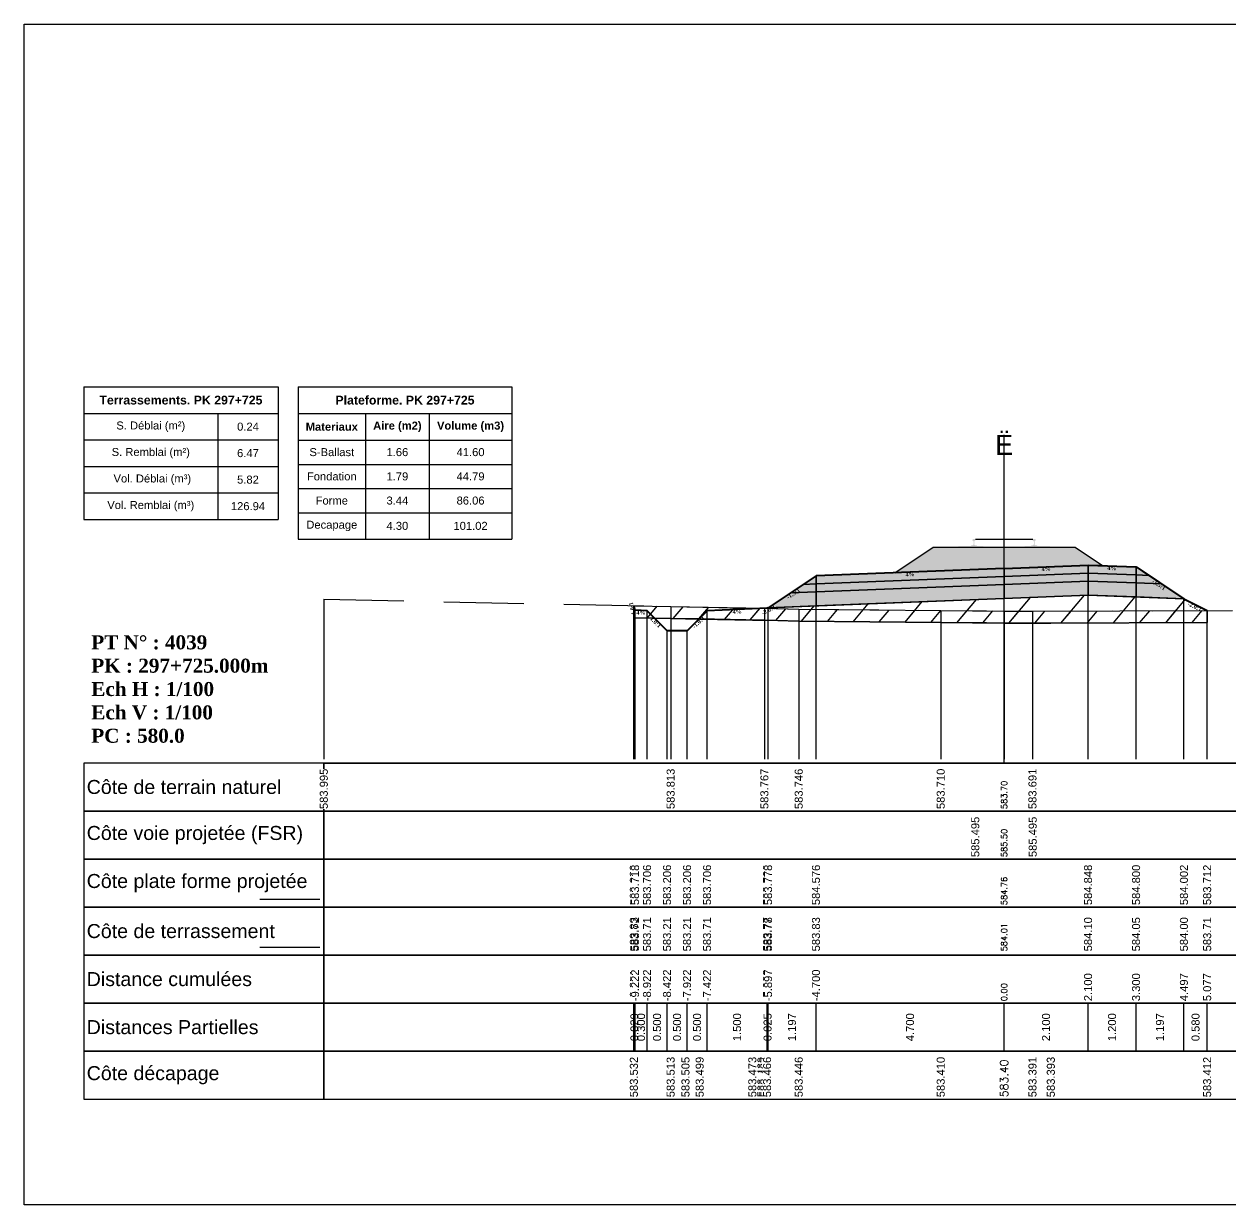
# Model space of a CAD drawing. Header units: millimetres. Extents: x 2762 to 3076, y 916 to 3305.
# Drawn here: x 3026.54 to 3056.7, y 3163.65 to 3193.15 of the extents above; entities that cross this region are included whole.
import ezdxf

# ---------------------------------------------------------------- set-up
doc = ezdxf.new("R2010")
doc.units = ezdxf.units.MM
doc.header["$LTSCALE"] = 2
doc.linetypes.add('CACHE', pattern=[9.525, 6.35, -3.175])
doc.linetypes.add('DASHED', pattern=[0.75, 0.5, -0.25])
for name, color, linetype in [('C-ANNO-TABL', 1, 'Continuous'), ('C-ANNO-TABL-TEXT', 150, 'Continuous'), ('C-ANNO-TABL-TITL', 150, 'Continuous'), ('C-ANNO-TABL-TTBL', 5, 'Continuous'), ('C-ROAD-CORR', 5, 'Continuous'), ('C-ROAD-SCTN', 7, 'Continuous')]:
    doc.layers.add(name, color=color, linetype=linetype)
doc.styles.add('ARIAL', font='arial.ttf')
doc.styles.add('C3D_Etiquette', font='romans.shx')
doc.styles.add('C3D_Profil_Travers', font='romans.shx')
doc.styles.get("Standard").update_dxf_attribs({"font": 'arial.ttf'})

msp = doc.modelspace()

# ---------------------------------------------------------------- hatches: boundary and pattern name
at = {"linetype": 'Continuous', "lineweight": -3}
msp.add_hatch(color=254, dxfattribs=at).paths.add_polyline_path([(3049.812, 3179.896), (3049.812, 3180.081), (3049.927, 3180.102), (3050.275, 3180.102), (3050.275, 3180.107), (3050.201, 3180.107), (3050.201, 3180.117), (3050.202, 3180.118), (3050.204, 3180.119), (3050.205, 3180.119), (3050.225, 3180.121), (3050.228, 3180.121), (3050.231, 3180.122), (3050.259, 3180.133), (3050.262, 3180.134), (3050.263, 3180.135), (3050.264, 3180.137), (3050.265, 3180.141), (3050.266, 3180.148), (3050.267, 3180.157), (3050.268, 3180.167), (3050.268, 3180.191), (3050.267, 3180.207), (3050.267, 3180.213), (3050.266, 3180.22), (3050.265, 3180.224), (3050.265, 3180.226), (3050.264, 3180.229), (3050.263, 3180.231), (3050.262, 3180.232), (3050.261, 3180.234), (3050.26, 3180.234), (3050.244, 3180.24), (3050.242, 3180.242), (3050.241, 3180.243), (3050.24, 3180.244), (3050.24, 3180.247), (3050.24, 3180.265), (3050.241, 3180.269), (3050.242, 3180.271), (3050.244, 3180.274), (3050.246, 3180.275), (3050.249, 3180.277), (3050.25, 3180.277), (3050.254, 3180.278), (3050.258, 3180.278), (3050.261, 3180.279), (3050.265, 3180.279), (3050.27, 3180.279), (3050.273, 3180.279), (3050.276, 3180.279), (3050.28, 3180.279), (3050.283, 3180.279), (3050.287, 3180.279), (3050.292, 3180.279), (3050.295, 3180.278), (3050.299, 3180.278), (3050.303, 3180.277), (3050.304, 3180.277), (3050.306, 3180.275), (3050.309, 3180.274), (3050.311, 3180.271), (3050.312, 3180.269), (3050.312, 3180.265), (3050.312, 3180.247), (3050.312, 3180.244), (3050.312, 3180.243), (3050.311, 3180.242), (3050.309, 3180.24), (3050.293, 3180.234), (3050.292, 3180.234), (3050.29, 3180.232), (3050.289, 3180.231), (3050.289, 3180.229), (3050.288, 3180.226), (3050.287, 3180.224), (3050.287, 3180.22), (3050.286, 3180.213), (3050.285, 3180.207), (3050.285, 3180.191), (3050.285, 3180.167), (3050.286, 3180.157), (3050.287, 3180.148), (3050.288, 3180.141), (3050.289, 3180.137), (3050.29, 3180.135), (3050.291, 3180.134), (3050.293, 3180.133), (3050.322, 3180.122), (3050.325, 3180.121), (3050.328, 3180.121), (3050.348, 3180.119), (3050.349, 3180.119), (3050.35, 3180.118), (3050.351, 3180.117), (3050.351, 3180.107), (3050.277, 3180.107), (3050.277, 3180.102), (3050.481, 3180.102), (3050.613, 3180.071), (3051.447, 3180.071), (3051.578, 3180.102), (3051.782, 3180.102), (3051.782, 3180.107), (3051.708, 3180.107), (3051.708, 3180.117), (3051.709, 3180.118), (3051.711, 3180.119), (3051.712, 3180.119), (3051.732, 3180.121), (3051.735, 3180.121), (3051.738, 3180.122), (3051.766, 3180.133), (3051.769, 3180.134), (3051.77, 3180.135), (3051.771, 3180.137), (3051.772, 3180.141), (3051.773, 3180.148), (3051.774, 3180.157), (3051.775, 3180.167), (3051.775, 3180.191), (3051.774, 3180.207), (3051.774, 3180.213), (3051.773, 3180.22), (3051.772, 3180.224), (3051.772, 3180.226), (3051.771, 3180.229), (3051.77, 3180.231), (3051.769, 3180.232), (3051.768, 3180.234), (3051.767, 3180.234), (3051.751, 3180.24), (3051.749, 3180.242), (3051.748, 3180.243), (3051.747, 3180.244), (3051.747, 3180.247), (3051.747, 3180.265), (3051.748, 3180.269), (3051.749, 3180.271), (3051.751, 3180.274), (3051.753, 3180.275), (3051.756, 3180.277), (3051.757, 3180.277), (3051.761, 3180.278), (3051.765, 3180.278), (3051.768, 3180.279), (3051.772, 3180.279), (3051.777, 3180.279), (3051.78, 3180.279), (3051.783, 3180.279), (3051.787, 3180.279), (3051.79, 3180.279), (3051.794, 3180.279), (3051.799, 3180.279), (3051.802, 3180.278), (3051.806, 3180.278), (3051.81, 3180.277), (3051.811, 3180.277), (3051.813, 3180.275), (3051.816, 3180.274), (3051.818, 3180.271), (3051.819, 3180.269), (3051.819, 3180.265), (3051.819, 3180.247), (3051.819, 3180.244), (3051.819, 3180.243), (3051.818, 3180.242), (3051.816, 3180.24), (3051.8, 3180.234), (3051.799, 3180.234), (3051.797, 3180.232), (3051.796, 3180.231), (3051.796, 3180.229), (3051.795, 3180.226), (3051.794, 3180.224), (3051.794, 3180.22), (3051.793, 3180.213), (3051.792, 3180.207), (3051.792, 3180.191), (3051.792, 3180.167), (3051.793, 3180.157), (3051.794, 3180.148), (3051.795, 3180.141), (3051.796, 3180.137), (3051.797, 3180.135), (3051.798, 3180.134), (3051.8, 3180.133), (3051.829, 3180.122), (3051.832, 3180.121), (3051.835, 3180.121), (3051.855, 3180.119), (3051.856, 3180.119), (3051.857, 3180.118), (3051.858, 3180.117), (3051.858, 3180.107), (3051.784, 3180.107), (3051.784, 3180.102), (3052.132, 3180.102), (3052.247, 3180.081), (3052.247, 3179.896)])
h = msp.add_hatch(dxfattribs=at)
h.set_pattern_fill('GRAVEL', color=252, scale=0.009, style=0)
h.set_pattern_definition([(228.0128, (3048.461781, 3179.667348), (-1.8288, -2.0574), [0.030755, -3.0447435]), (184.96974, (3048.441207, 3179.644488), (2.743199999, 0.228600013), [0.0527764, -5.2248644]), (132.51045, (3048.388629, 3179.639916), (2.286, -2.5146), [0.0372133, -3.684125]), (267.2737, (3048.299475, 3179.582766), (0.2286, 4.572), [0.0480604, -4.7579794]), (292.83365, (3048.297189, 3179.53476), (-1.143, 2.7432), [0.047127, -4.6655827]), (357.2737, (3048.315477, 3179.491326), (-4.572, 0.2286), [0.0480604, -4.7579794]), (37.69424, (3048.363483, 3179.4890396), (-2.9718, -2.286), [0.0635574, -6.2921804]), (72.25533, (3048.413775, 3179.527902), (1.6002, 5.0292), [0.0600048, -5.940473]), (121.42957, (3048.432063, 3179.585052), (-1.8288, 2.9718), [0.048223, -4.774099]), (175.23636, (3048.406917, 3179.6262), (2.5146, -0.2286), [0.055054, -2.697654]), (222.39744, (3048.352053, 3179.6307716), (-2.7432, -2.5146), [0.071197, -7.0485095]), (138.81407, (3048.52579, 3179.58048), (-1.6002, 1.3716), [0.0243004, -2.405751]), (171.46923, (3048.507501, 3179.596482), (2.9718, -0.4572), [0.0462314, -4.5769175]), (225, (3048.46178, 3179.60334), (-3e-17, -0.2286), [0.032329, -0.29096]), (203.1986, (3048.44578, 3179.630772), (1.143, 0.4572), [0.01741, -1.723556]), (291.8014, (3048.429777, 3179.623914), (-0.2286, 0.6858), [0.024621, -1.206428]), (30.9638, (3048.43892, 3179.601054), (0.6858, 0.4572), [0.039989, -1.292967]), (161.565, (3048.47321, 3179.62163), (0.4572, -0.2286), [0.028916, -0.693981]), (16.38954, (3048.297189, 3179.623914), (2.286, 0.6858), [0.040508, -4.0102944]), (70.34618, (3048.336051, 3179.635344), (-0.9144, -2.5146), [0.033984, -3.3643994]), (293.1986, (3048.47321, 3179.667348), (-0.4572, 1.143), [0.034819, -1.7061465]), (343.61046, (3048.486927, 3179.635344), (-2.286, 0.6858), [0.040508, -4.0102944]), (339.44395, (3048.29719, 3179.482182), (-1.143, 0.4572), [0.039063, -1.914096]), (294.77514, (3048.333765, 3179.468466), (-1.143, 2.5146), [0.0327305, -3.2403234]), (66.8014, (3048.475497, 3179.438748), (0.4572, 1.143), [0.034819, -1.7061465]), (17.35402, (3048.489213, 3179.470752), (-2.9718, -0.9144), [0.0383204, -3.793714]), (69.44395, (3048.363483, 3179.438748), (-0.4572, -1.143), [0.0195316, -1.933628]), (101.3099, (3048.46178, 3179.438748), (-0.2286, 0.9144), [0.011656, -1.1539795]), (165.9638, (3048.459495, 3179.45018), (0.6858, -0.2286), [0.047127, -0.895415]), (186.009, (3048.413775, 3179.461608), (2.286, 0.2286), [0.043674, -4.323723]), (303.69, (3048.43892, 3179.58048), (-0.2286, 0.4572), [0.032969, -0.79126]), (353.15723, (3048.457209, 3179.553048), (3.8862, -0.4572), [0.05756, -5.698441]), (60.9454, (3048.51436, 3179.54619), (-0.9144, -1.6002), [0.023536, -2.330045]), (90, (3048.5258, 3179.56676), (-0.2286, 0.2286), [0.013716, -0.214884]), (120.25644, (3048.409203, 3179.468466), (0.9144, -1.6002), [0.031758, -3.1440547]), (48.0128, (3048.393201, 3179.495898), (1.8288, 2.0574), [0.06151, -3.0139886]), (0, (3048.43435, 3179.54162), (0.2286, 0.2286), [0.059436, -0.169164]), (325.30485, (3048.493785, 3179.541618), (2.286, -1.6002), [0.036145, -3.5783385]), (254.0546, (3048.523503, 3179.521044), (-0.2286, -0.9144), [0.033285, -1.6309485]), (207.64598, (3048.514359, 3179.48904), (-4.3434, -2.286), [0.054193, -5.365122]), (175.42608, (3048.466353, 3179.463894), (-2.9718, 0.2286), [0.0573327, -5.675926])])
h.paths.add_polyline_path([(3048.297, 3179.439), (3049.255, 3180.077), (3052.805, 3180.077), (3053.494, 3179.617), (3053.13, 3179.632)])
h = msp.add_hatch(color=11, dxfattribs=at)
h.paths.add_polyline_path([(3054.33, 3179.384), (3054.33, 3179.584), (3054.649, 3179.371)])
h.paths.add_polyline_path([(3053.13, 3179.432), (3053.13, 3179.632), (3054.33, 3179.584), (3054.33, 3179.384)])
h.paths.add_polyline_path([(3051.03, 3179.348), (3051.03, 3179.548), (3053.13, 3179.632), (3053.13, 3179.432)])
h.paths.add_polyline_path([(3046.33, 3179.16), (3046.33, 3179.36), (3051.03, 3179.548), (3051.03, 3179.348)])
h.paths.add_polyline_path([(3046.01, 3179.147), (3046.33, 3179.36), (3046.33, 3179.16)])
h = msp.add_hatch(color=30, dxfattribs=at)
h.paths.add_polyline_path([(3054.33, 3179.184), (3054.33, 3179.384), (3054.649, 3179.371), (3054.968, 3179.159)])
h.paths.add_polyline_path([(3053.13, 3179.232), (3053.13, 3179.432), (3054.33, 3179.384), (3054.33, 3179.184)])
h.paths.add_polyline_path([(3051.03, 3179.148), (3051.03, 3179.348), (3053.13, 3179.432), (3053.13, 3179.232)])
h.paths.add_polyline_path([(3046.33, 3178.96), (3046.33, 3179.16), (3051.03, 3179.348), (3051.03, 3179.148)])
h.paths.add_polyline_path([(3045.691, 3178.935), (3046.01, 3179.147), (3046.33, 3179.16), (3046.33, 3178.96)])
h = msp.add_hatch(color=83, dxfattribs=at)
h.paths.add_polyline_path([(3054.33, 3178.834), (3054.33, 3179.184), (3054.968, 3179.159), (3055.526, 3178.786)])
h.paths.add_polyline_path([(3053.13, 3178.882), (3053.13, 3179.232), (3054.33, 3179.184), (3054.33, 3178.834)])
h.paths.add_polyline_path([(3051.03, 3178.798), (3051.03, 3179.148), (3053.13, 3179.232), (3053.13, 3178.882)])
h.paths.add_polyline_path([(3046.33, 3178.61), (3046.33, 3178.96), (3051.03, 3179.148), (3051.03, 3178.798)])
h.paths.add_polyline_path([(3045.133, 3178.562), (3045.691, 3178.935), (3046.33, 3178.96), (3046.33, 3178.61)])
h = msp.add_hatch(dxfattribs=at)
h.set_pattern_fill('_U', color=3, angle=50, style=0, pattern_type=0)
h.set_pattern_definition([(50, (3043.4008, 3178.2828), (-0.766044, 0.64279), [])])
h.paths.add_polyline_path([(3043.401, 3178.283), (3043.608, 3178.49), (3045.108, 3178.55), (3045.133, 3178.562), (3053.13, 3178.882), (3055.526, 3178.786), (3056.107, 3178.496), (3056.107, 3178.196), (3052.2, 3178.177), (3052.194, 3178.177), (3051.741, 3178.175), (3049.448, 3178.194), (3045.899, 3178.23), (3045.041, 3178.251), (3045.005, 3178.252), (3044.968, 3178.253)])
h.paths.add_polyline_path([(3041.779, 3178.316), (3041.779, 3178.616), (3041.808, 3178.502), (3042.108, 3178.49), (3042.292, 3178.305)])
h = msp.add_hatch(dxfattribs=at)
h.set_pattern_fill('_U', color=150, scale=0.5, angle=50, style=0, pattern_type=0)
h.set_pattern_definition([(50, (3043.40084, 3178.2828), (-0.383022, 0.321394), [])])
h.paths.add_polyline_path([(3043.401, 3178.283), (3043.608, 3178.49), (3045.108, 3178.55), (3045.899, 3178.53), (3049.448, 3178.494), (3051.741, 3178.475), (3056.107, 3178.496), (3056.107, 3178.196), (3052.2, 3178.177), (3052.194, 3178.177), (3051.741, 3178.175), (3049.448, 3178.194), (3045.899, 3178.23), (3045.041, 3178.251), (3045.005, 3178.252), (3044.968, 3178.253)])
h.paths.add_polyline_path([(3041.779, 3178.616), (3042.698, 3178.596), (3045.041, 3178.551), (3045.108, 3178.55), (3043.608, 3178.49), (3043.401, 3178.283), (3042.698, 3178.296), (3042.292, 3178.305), (3042.108, 3178.49), (3041.808, 3178.502)])
h.paths.add_polyline_path([(3041.779, 3178.316), (3041.779, 3178.616), (3041.808, 3178.502), (3042.108, 3178.49), (3042.292, 3178.305)])

# ---------------------------------------------------------------- linework, layer by layer
at = {"color": 7, "linetype": 'Continuous', "lineweight": -3}
for p, q in [((3051.03, 3174.684), (3051.03, 3182.884)), ((3034.029, 3174.684), (3068.031, 3174.684)), ((3041.779, 3167.484), (3041.779, 3168.684)), ((3041.808, 3167.484), (3041.808, 3168.684)), ((3041.808, 3167.484), (3041.808, 3168.684)), ((3042.108, 3167.484), (3042.108, 3168.684)), ((3042.108, 3167.484), (3042.108, 3168.684)), ((3042.608, 3167.484), (3042.608, 3168.684)), ((3042.608, 3167.484), (3042.608, 3168.684)), ((3043.108, 3167.484), (3043.108, 3168.684)), ((3043.108, 3167.484), (3043.108, 3168.684)), ((3043.608, 3167.484), (3043.608, 3168.684)), ((3043.608, 3167.484), (3043.608, 3168.684)), ((3045.108, 3167.484), (3045.108, 3168.684)), ((3045.108, 3167.484), (3045.108, 3168.684)), ((3045.133, 3167.484), (3045.133, 3168.684)), ((3045.133, 3167.484), (3045.133, 3168.684)), ((3046.33, 3167.484), (3046.33, 3168.684)), ((3046.33, 3167.484), (3046.33, 3168.684)), ((3051.03, 3167.484), (3051.03, 3168.684)), ((3051.03, 3167.484), (3051.03, 3168.684)), ((3053.13, 3167.484), (3053.13, 3168.684)), ((3053.13, 3167.484), (3053.13, 3168.684)), ((3054.33, 3167.484), (3054.33, 3168.684)), ((3054.33, 3167.484), (3054.33, 3168.684)), ((3055.526, 3167.484), (3055.526, 3168.684)), ((3055.526, 3167.484), (3055.526, 3168.684)), ((3056.107, 3167.484), (3056.107, 3168.684))]:
    msp.add_line(p, q, dxfattribs=at)
at = {"color": 251, "linetype": 'Continuous', "lineweight": -3}
for p, q in [((3048.297, 3179.439), (3049.255, 3180.077)), ((3049.255, 3180.077), (3052.805, 3180.077)), ((3052.805, 3180.077), (3053.494, 3179.617)), ((3053.13, 3179.632), (3048.297, 3179.439)), ((3051.03, 3179.548), (3053.13, 3179.632)), ((3053.494, 3179.617), (3053.13, 3179.632)), ((3053.13, 3179.432), (3053.13, 3179.632)), ((3053.13, 3179.632), (3054.33, 3179.584)), ((3053.13, 3179.632), (3053.13, 3179.432)), ((3054.33, 3179.384), (3054.33, 3179.584)), ((3054.33, 3179.584), (3054.649, 3179.371)), ((3054.33, 3179.584), (3054.33, 3179.384)), ((3046.01, 3179.147), (3046.33, 3179.36)), ((3046.33, 3179.36), (3051.03, 3179.548)), ((3046.33, 3179.16), (3046.33, 3179.36)), ((3046.33, 3179.36), (3046.33, 3179.16)), ((3051.03, 3179.348), (3046.33, 3179.16)), ((3051.03, 3179.348), (3051.03, 3179.548)), ((3051.03, 3179.548), (3051.03, 3179.348)), ((3053.13, 3179.432), (3051.03, 3179.348)), ((3054.33, 3179.384), (3053.13, 3179.432)), ((3054.649, 3179.371), (3054.33, 3179.384)), ((3046.33, 3179.16), (3046.01, 3179.147))]:
    msp.add_line(p, q, dxfattribs=at)
at = {"color": 53, "linetype": 'Continuous', "lineweight": -3}
for p, q in [((3046.33, 3179.16), (3051.03, 3179.348)), ((3051.03, 3179.348), (3053.13, 3179.432)), ((3051.03, 3179.148), (3051.03, 3179.348)), ((3051.03, 3179.348), (3051.03, 3179.148)), ((3053.13, 3179.232), (3053.13, 3179.432)), ((3053.13, 3179.432), (3054.33, 3179.384)), ((3053.13, 3179.432), (3053.13, 3179.232)), ((3054.33, 3179.184), (3054.33, 3179.384)), ((3054.33, 3179.384), (3054.649, 3179.371)), ((3054.33, 3179.384), (3054.33, 3179.184)), ((3054.649, 3179.371), (3054.968, 3179.159)), ((3045.691, 3178.935), (3046.01, 3179.147)), ((3046.33, 3178.96), (3045.691, 3178.935)), ((3045.691, 3178.935), (3046.33, 3178.96)), ((3046.01, 3179.147), (3046.33, 3179.16)), ((3046.33, 3178.96), (3046.33, 3179.16)), ((3046.33, 3179.16), (3046.33, 3178.96)), ((3051.03, 3179.148), (3046.33, 3178.96)), ((3046.33, 3178.96), (3051.03, 3179.148)), ((3046.33, 3178.61), (3046.33, 3178.96)), ((3046.33, 3178.96), (3046.33, 3178.61)), ((3053.13, 3179.232), (3051.03, 3179.148)), ((3051.03, 3179.148), (3053.13, 3179.232)), ((3051.03, 3178.798), (3051.03, 3179.148)), ((3051.03, 3179.148), (3051.03, 3178.798)), ((3054.33, 3179.184), (3053.13, 3179.232)), ((3053.13, 3178.882), (3053.13, 3179.232)), ((3053.13, 3179.232), (3054.33, 3179.184)), ((3053.13, 3179.232), (3053.13, 3178.882)), ((3054.968, 3179.159), (3054.33, 3179.184)), ((3054.33, 3178.834), (3054.33, 3179.184)), ((3054.33, 3179.184), (3054.968, 3179.159)), ((3054.33, 3179.184), (3054.33, 3178.834)), ((3054.968, 3179.159), (3055.526, 3178.786)), ((3045.133, 3178.562), (3045.691, 3178.935)), ((3051.03, 3178.798), (3046.33, 3178.61)), ((3053.13, 3178.882), (3051.03, 3178.798)), ((3054.33, 3178.834), (3053.13, 3178.882)), ((3055.526, 3178.786), (3054.33, 3178.834)), ((3046.33, 3178.61), (3045.133, 3178.562))]:
    msp.add_line(p, q, dxfattribs=at)
at = {"color": 105, "linetype": 'DASHED', "lineweight": -3, "ltscale": 2}
for p, q in [((3034.03, 3178.779), (3042.698, 3178.596)), ((3042.698, 3178.596), (3045.041, 3178.551)), ((3045.041, 3178.551), (3045.899, 3178.53)), ((3045.899, 3178.53), (3049.448, 3178.494)), ((3049.448, 3178.494), (3051.03, 3178.481)), ((3051.03, 3178.481), (3051.741, 3178.475)), ((3051.741, 3178.475), (3068.03, 3178.554))]:
    msp.add_line(p, q, dxfattribs=at)
at = {"color": 98, "linetype": 'CACHE', "lineweight": -3}
for p, q in [((3034.03, 3178.779), (3034.03, 3174.784)), ((3042.698, 3178.596), (3042.698, 3174.784)), ((3045.041, 3178.551), (3045.041, 3174.784)), ((3045.899, 3178.53), (3045.899, 3174.784)), ((3049.448, 3178.494), (3049.448, 3174.784)), ((3051.03, 3178.481), (3051.03, 3174.784)), ((3051.741, 3178.475), (3051.741, 3174.784))]:
    msp.add_line(p, q, dxfattribs=at)
at = {"color": 253, "linetype": 'Continuous', "lineweight": -3}
for p, q in [((3045.133, 3178.562), (3053.13, 3178.882)), ((3053.13, 3178.882), (3055.526, 3178.786)), ((3055.526, 3178.786), (3056.107, 3178.496)), ((3041.779, 3178.616), (3042.698, 3178.596)), ((3041.808, 3178.502), (3041.779, 3178.616)), ((3041.779, 3178.316), (3041.779, 3178.616)), ((3041.779, 3178.616), (3041.808, 3178.502)), ((3041.779, 3178.316), (3041.779, 3178.616)), ((3041.779, 3178.616), (3041.808, 3178.502)), ((3042.108, 3178.49), (3041.808, 3178.502)), ((3041.808, 3178.502), (3042.108, 3178.49)), ((3041.808, 3178.502), (3042.108, 3178.49)), ((3042.292, 3178.305), (3042.108, 3178.49)), ((3042.108, 3178.49), (3042.292, 3178.305)), ((3042.108, 3178.49), (3042.292, 3178.305)), ((3042.698, 3178.596), (3045.041, 3178.551)), ((3043.401, 3178.283), (3043.608, 3178.49)), ((3043.608, 3178.49), (3043.401, 3178.283)), ((3043.401, 3178.283), (3043.608, 3178.49)), ((3043.608, 3178.49), (3045.108, 3178.55)), ((3045.108, 3178.55), (3043.608, 3178.49)), ((3043.608, 3178.49), (3045.108, 3178.55)), ((3045.041, 3178.551), (3045.108, 3178.55)), ((3045.108, 3178.55), (3045.133, 3178.562)), ((3045.108, 3178.55), (3045.899, 3178.53)), ((3045.899, 3178.53), (3049.448, 3178.494)), ((3049.448, 3178.494), (3051.741, 3178.475)), ((3051.741, 3178.475), (3056.107, 3178.496)), ((3056.107, 3178.496), (3056.107, 3178.196)), ((3056.107, 3178.496), (3056.107, 3178.196)), ((3042.292, 3178.305), (3041.779, 3178.316)), ((3042.292, 3178.305), (3041.779, 3178.316)), ((3042.698, 3178.296), (3042.292, 3178.305)), ((3042.292, 3178.305), (3042.698, 3178.296)), ((3042.608, 3177.99), (3042.292, 3178.305)), ((3043.401, 3178.283), (3042.698, 3178.296)), ((3042.698, 3178.296), (3043.401, 3178.283)), ((3043.401, 3178.283), (3043.108, 3177.99)), ((3044.968, 3178.253), (3043.401, 3178.283)), ((3044.968, 3178.253), (3043.401, 3178.283)), ((3045.005, 3178.252), (3044.968, 3178.253)), ((3045.005, 3178.252), (3044.968, 3178.253)), ((3045.041, 3178.251), (3045.005, 3178.252)), ((3045.041, 3178.251), (3045.005, 3178.252)), ((3045.899, 3178.23), (3045.041, 3178.251)), ((3045.899, 3178.23), (3045.041, 3178.251)), ((3049.448, 3178.194), (3045.899, 3178.23)), ((3049.448, 3178.194), (3045.899, 3178.23)), ((3051.741, 3178.175), (3049.448, 3178.194)), ((3051.741, 3178.175), (3049.448, 3178.194)), ((3052.194, 3178.177), (3051.741, 3178.175)), ((3052.194, 3178.177), (3051.741, 3178.175)), ((3052.2, 3178.177), (3052.194, 3178.177)), ((3052.2, 3178.177), (3052.194, 3178.177)), ((3056.107, 3178.196), (3052.2, 3178.177)), ((3056.107, 3178.196), (3052.2, 3178.177)), ((3043.108, 3177.99), (3042.608, 3177.99))]:
    msp.add_line(p, q, dxfattribs=at)
at = {"color": 8, "linetype": 'CACHE', "lineweight": -3}
for p, q in [((3051.03, 3174.784), (3051.03, 3178.798)), ((3051.03, 3174.784), (3051.03, 3178.798)), ((3053.13, 3174.784), (3053.13, 3178.882)), ((3054.33, 3174.784), (3054.33, 3178.834)), ((3055.526, 3174.784), (3055.526, 3178.786)), ((3041.779, 3174.784), (3041.779, 3178.616)), ((3041.808, 3174.784), (3041.808, 3178.502)), ((3042.108, 3174.784), (3042.108, 3178.49)), ((3043.608, 3174.784), (3043.608, 3178.49)), ((3045.133, 3174.784), (3045.133, 3178.562)), ((3046.33, 3174.784), (3046.33, 3178.61)), ((3056.107, 3174.784), (3056.107, 3178.496)), ((3042.608, 3174.784), (3042.608, 3177.99)), ((3043.108, 3174.784), (3043.108, 3177.99))]:
    msp.add_line(p, q, dxfattribs=at)
at = {"color": 6, "linetype": 'Continuous', "lineweight": -3}
for p, q in [((3041.779, 3178.316), (3042.698, 3178.296)), ((3042.698, 3178.296), (3043.069, 3178.289)), ((3043.069, 3178.289), (3043.424, 3178.282)), ((3043.424, 3178.282), (3044.74, 3178.257)), ((3044.74, 3178.257), (3044.968, 3178.253)), ((3044.968, 3178.253), (3045.005, 3178.252)), ((3045.005, 3178.252), (3045.041, 3178.251)), ((3045.041, 3178.251), (3045.108, 3178.25)), ((3045.108, 3178.25), (3045.899, 3178.23)), ((3045.899, 3178.23), (3049.448, 3178.194)), ((3049.448, 3178.194), (3051.03, 3178.181)), ((3051.03, 3178.181), (3051.741, 3178.175)), ((3051.741, 3178.175), (3052.194, 3178.177)), ((3052.194, 3178.177), (3052.2, 3178.177)), ((3052.2, 3178.177), (3056.107, 3178.196))]:
    msp.add_line(p, q, dxfattribs=at)
at = {"color": 154, "linetype": 'Continuous', "lineweight": -3}
msp.add_line((3032.429, 3171.284), (3033.929, 3171.284), dxfattribs=at)
at = {"color": 1, "linetype": 'Continuous', "lineweight": -3}
msp.add_line((3032.429, 3170.084), (3033.929, 3170.084), dxfattribs=at)
at = {"color": 7, "linetype": 'Continuous', "lineweight": -3}
for points in [[(3034.029, 3173.484), (3034.029, 3174.684), (3028.029, 3174.684), (3028.029, 3173.484)], [(3034.029, 3173.484), (3068.031, 3173.484), (3068.031, 3174.684), (3034.029, 3174.684)], [(3034.029, 3172.284), (3034.029, 3173.484), (3028.029, 3173.484), (3028.029, 3172.284)], [(3034.029, 3172.284), (3068.031, 3172.284), (3068.031, 3173.484), (3034.029, 3173.484)], [(3034.029, 3171.084), (3034.029, 3172.284), (3028.029, 3172.284), (3028.029, 3171.084)], [(3034.029, 3171.084), (3068.031, 3171.084), (3068.031, 3172.284), (3034.029, 3172.284)], [(3034.029, 3169.884), (3034.029, 3171.084), (3028.029, 3171.084), (3028.029, 3169.884)], [(3034.029, 3169.884), (3068.031, 3169.884), (3068.031, 3171.084), (3034.029, 3171.084)], [(3034.029, 3168.684), (3034.029, 3169.884), (3028.029, 3169.884), (3028.029, 3168.684)], [(3034.029, 3168.684), (3068.031, 3168.684), (3068.031, 3169.884), (3034.029, 3169.884)], [(3034.029, 3167.484), (3034.029, 3168.684), (3028.029, 3168.684), (3028.029, 3167.484)], [(3034.029, 3167.484), (3068.031, 3167.484), (3068.031, 3168.684), (3034.029, 3168.684)], [(3034.029, 3166.284), (3034.029, 3167.484), (3028.029, 3167.484), (3028.029, 3166.284)], [(3034.029, 3166.284), (3068.031, 3166.284), (3068.031, 3167.484), (3034.029, 3167.484)]]:
    msp.add_3dface(points, dxfattribs=at)
at = {"layer": 'C-ANNO-TABL', "color": 7, "linetype": 'Continuous', "lineweight": -3}
for p, q in [((3028.029, 3183.419), (3031.381, 3183.419)), ((3031.381, 3183.419), (3032.888, 3183.419)), ((3031.381, 3183.419), (3031.381, 3182.757)), ((3033.388, 3183.416), (3035.07, 3183.416)), ((3035.07, 3183.416), (3036.666, 3183.416)), ((3035.07, 3183.416), (3035.07, 3182.754)), ((3036.666, 3183.416), (3038.728, 3183.416)), ((3036.666, 3183.416), (3036.666, 3182.754)), ((3028.029, 3182.757), (3031.381, 3182.757)), ((3031.381, 3182.757), (3032.888, 3182.757)), ((3031.381, 3182.757), (3031.381, 3182.095)), ((3033.388, 3182.754), (3035.07, 3182.754)), ((3035.07, 3182.754), (3036.666, 3182.754)), ((3035.07, 3182.754), (3035.07, 3182.147)), ((3036.666, 3182.754), (3038.728, 3182.754)), ((3036.666, 3182.754), (3036.666, 3182.147)), ((3028.029, 3182.095), (3031.381, 3182.095)), ((3031.381, 3182.095), (3032.888, 3182.095)), ((3031.381, 3182.095), (3031.381, 3181.432)), ((3033.388, 3182.147), (3035.07, 3182.147)), ((3035.07, 3182.147), (3036.666, 3182.147)), ((3035.07, 3182.147), (3035.07, 3181.543)), ((3036.666, 3182.147), (3038.728, 3182.147)), ((3036.666, 3182.147), (3036.666, 3181.543)), ((3028.029, 3181.432), (3031.381, 3181.432)), ((3031.381, 3181.432), (3032.888, 3181.432)), ((3031.381, 3181.432), (3031.381, 3180.77)), ((3033.388, 3181.543), (3035.07, 3181.543)), ((3035.07, 3181.543), (3036.666, 3181.543)), ((3035.07, 3181.543), (3035.07, 3180.939)), ((3036.666, 3181.543), (3038.728, 3181.543)), ((3036.666, 3181.543), (3036.666, 3180.939)), ((3033.388, 3180.939), (3035.07, 3180.939)), ((3035.07, 3180.939), (3036.666, 3180.939)), ((3035.07, 3180.939), (3035.07, 3180.28)), ((3036.666, 3180.939), (3038.728, 3180.939)), ((3036.666, 3180.939), (3036.666, 3180.28))]:
    msp.add_line(p, q, dxfattribs=at)
at = {"layer": 'C-ANNO-TABL-TTBL', "color": 7, "linetype": 'Continuous', "lineweight": -3}
for p, q in [((3028.029, 3184.084), (3032.888, 3184.084)), ((3028.029, 3184.084), (3028.029, 3183.419)), ((3032.888, 3184.084), (3032.888, 3183.419)), ((3033.388, 3184.084), (3038.728, 3184.084)), ((3033.388, 3184.084), (3033.388, 3183.416)), ((3038.728, 3184.084), (3038.728, 3183.416)), ((3028.029, 3183.419), (3028.029, 3182.757)), ((3032.888, 3183.419), (3032.888, 3182.757)), ((3033.388, 3183.416), (3033.388, 3182.754)), ((3038.728, 3183.416), (3038.728, 3182.754)), ((3028.029, 3182.757), (3028.029, 3182.095)), ((3032.888, 3182.757), (3032.888, 3182.095)), ((3033.388, 3182.754), (3033.388, 3182.147)), ((3038.728, 3182.754), (3038.728, 3182.147)), ((3028.029, 3182.095), (3028.029, 3181.432)), ((3032.888, 3182.095), (3032.888, 3181.432)), ((3033.388, 3182.147), (3033.388, 3181.543)), ((3038.728, 3182.147), (3038.728, 3181.543)), ((3028.029, 3181.432), (3028.029, 3180.77)), ((3032.888, 3181.432), (3032.888, 3180.77)), ((3033.388, 3181.543), (3033.388, 3180.939)), ((3038.728, 3181.543), (3038.728, 3180.939)), ((3028.029, 3180.77), (3031.381, 3180.77)), ((3031.381, 3180.77), (3032.888, 3180.77)), ((3033.388, 3180.939), (3033.388, 3180.28)), ((3038.728, 3180.939), (3038.728, 3180.28)), ((3033.388, 3180.28), (3035.07, 3180.28)), ((3035.07, 3180.28), (3036.666, 3180.28)), ((3036.666, 3180.28), (3038.728, 3180.28))]:
    msp.add_line(p, q, dxfattribs=at)
at = {"layer": 'C-ROAD-CORR', "color": 1, "linetype": 'Continuous', "lineweight": 40}
for p, q in [((3051.03, 3179.548), (3053.13, 3179.632)), ((3053.13, 3179.632), (3054.33, 3179.584)), ((3054.33, 3179.584), (3055.526, 3178.786)), ((3046.33, 3179.36), (3045.133, 3178.562)), ((3051.03, 3179.548), (3046.33, 3179.36)), ((3055.526, 3178.786), (3056.107, 3178.496)), ((3041.808, 3178.502), (3041.779, 3178.616)), ((3042.108, 3178.49), (3041.808, 3178.502)), ((3042.608, 3177.99), (3042.108, 3178.49)), ((3043.608, 3178.49), (3043.108, 3177.99)), ((3045.108, 3178.55), (3043.608, 3178.49)), ((3045.133, 3178.562), (3045.108, 3178.55)), ((3043.108, 3177.99), (3042.608, 3177.99))]:
    msp.add_line(p, q, dxfattribs=at)
at = {"layer": 'C-ROAD-CORR', "color": 102, "linetype": 'Continuous', "lineweight": -3, "ltscale": 0.5}
for p, q in [((3051.03, 3178.798), (3046.33, 3178.61)), ((3051.03, 3178.798), (3053.13, 3178.882)), ((3053.13, 3178.882), (3054.33, 3178.834)), ((3054.33, 3178.834), (3055.526, 3178.786)), ((3046.33, 3178.61), (3045.133, 3178.562))]:
    msp.add_line(p, q, dxfattribs=at)
at = {"layer": 'C-ROAD-CORR', "color": 1, "linetype": 'Continuous', "lineweight": -3}
for p, q in [((3042.608, 3177.99), (3042.108, 3178.49)), ((3043.608, 3178.49), (3043.108, 3177.99))]:
    msp.add_line(p, q, dxfattribs=at)
at = {"layer": 'C-ROAD-SCTN', "color": 154, "linetype": 'Continuous', "lineweight": -3}
for p, q in [((3050.312, 3180.279), (3051.03, 3180.279)), ((3051.03, 3180.279), (3051.747, 3180.279)), ((3051.03, 3179.548), (3053.13, 3179.632)), ((3053.13, 3179.632), (3054.33, 3179.584)), ((3054.33, 3179.584), (3055.526, 3178.786)), ((3045.133, 3178.562), (3046.33, 3179.36)), ((3046.33, 3179.36), (3051.03, 3179.548)), ((3055.526, 3178.786), (3056.107, 3178.496)), ((3041.779, 3178.616), (3041.808, 3178.502)), ((3041.808, 3178.502), (3042.108, 3178.49)), ((3042.108, 3178.49), (3042.608, 3177.99)), ((3043.108, 3177.99), (3043.608, 3178.49)), ((3043.608, 3178.49), (3045.108, 3178.55)), ((3045.108, 3178.55), (3045.133, 3178.562)), ((3042.608, 3177.99), (3043.108, 3177.99))]:
    msp.add_line(p, q, dxfattribs=at)
at = {"layer": 'C-ROAD-SCTN', "color": 140, "linetype": 'Continuous', "lineweight": -3}
for p, q in [((3048.297, 3179.439), (3049.255, 3180.077)), ((3049.255, 3180.077), (3049.298, 3180.077)), ((3049.298, 3180.077), (3051.03, 3180.077)), ((3051.03, 3180.077), (3052.761, 3180.077)), ((3052.761, 3180.077), (3052.805, 3180.077)), ((3052.805, 3180.077), (3053.494, 3179.617))]:
    msp.add_line(p, q, dxfattribs=at)
at = {"layer": 'C-ROAD-SCTN', "color": 1, "linetype": 'Continuous', "lineweight": -3}
for p, q in [((3046.33, 3178.61), (3051.03, 3178.798)), ((3051.03, 3178.798), (3053.13, 3178.882)), ((3053.13, 3178.882), (3054.33, 3178.834)), ((3054.33, 3178.834), (3055.526, 3178.786)), ((3055.526, 3178.786), (3056.107, 3178.496)), ((3041.779, 3178.616), (3041.808, 3178.502)), ((3041.808, 3178.502), (3042.108, 3178.49)), ((3042.108, 3178.49), (3042.608, 3177.99)), ((3043.108, 3177.99), (3043.608, 3178.49)), ((3043.608, 3178.49), (3045.108, 3178.55)), ((3045.108, 3178.55), (3045.133, 3178.562)), ((3045.133, 3178.562), (3046.33, 3178.61)), ((3042.608, 3177.99), (3043.108, 3177.99))]:
    msp.add_line(p, q, dxfattribs=at)

# ---------------------------------------------------------------- texts
at = {"color": 7, "linetype": 'Continuous', "lineweight": -3}
for s, insert, char_height, attachment_point, style in [('{\\fWingdings|b0|i0|c2|p0;Ë}', (3051.03, 3182.384), 0.5, 8, 'C3D_Profil_Travers'), ('{\\fTimes New Roman|b1|i0|c0|p18;PT N° : 4039\\PPK : 297+725.000m\\PEch H : 1/100\\PEch V : 1/100\\PPC : 580.0}', (3028.218, 3175.184), 0.35, 7, 'C3D_Profil_Travers'), ('{\\fArial|b0|i0|c0|p34;Côte de terrain naturel}', (3028.104, 3174.084), 0.35, 4, 'C3D_Etiquette'), ('{\\fArial|b0|i0|c0|p34;Côte plate forme projetée}', (3028.104, 3171.684), 0.35, 4, 'C3D_Etiquette'), ('{\\fArial|b0|i0|c0|p34;Côte de terrassement}', (3028.104, 3170.484), 0.35, 4, 'C3D_Etiquette'), ('{\\fArial|b0|i0|c0|p34;Distance cumulées}', (3028.104, 3169.284), 0.35, 4, 'C3D_Etiquette'), ('{\\fArial|b0|i0|c0|p34;Distances Partielles}', (3028.104, 3168.084), 0.35, 4, 'C3D_Etiquette'), ('{\\fArial|b0|i0|c0|p34;Côte décapage}', (3028.104, 3166.884), 0.35, 4, 'C3D_Etiquette')]:
    msp.add_mtext(s, dxfattribs=dict(at, insert=insert, char_height=char_height, attachment_point=attachment_point, style=style))
at = {"color": 7, "linetype": 'Continuous', "lineweight": -3, "char_height": 0.1, "style": 'C3D_Etiquette'}
for s, insert, width, attachment_point, rotation in [('{\\fTimes New Roman|b1|i0|c0|p18;4%}', (3052.08, 3179.586), 0.37094, 2, 2.2906), ('{\\fTimes New Roman|b1|i0|c0|p18;4%}', (3053.729, 3179.604), 0.42071, 2, 357.7094), ('{\\fTimes New Roman|b1|i0|c0|p18;4%}', (3048.68, 3179.45), 0.42071, 2, 2.2906), ('{\\fTimes New Roman|b1|i0|c0|p18;-1.5:1}', (3045.733, 3178.958), 0.34598, 2, 33.6901), ('{\\fTimes New Roman|b1|i0|c0|p18;-1.5:1}', (3054.926, 3179.182), 0.34598, 2, 326.3099), ('{\\fTimes New Roman|b1|i0|c0|p18;1.0:1}', (3041.789, 3178.558), 0.29446, 8, 104.0362), ('{\\fTimes New Roman|b1|i0|c0|p18;-2.0:1}', (3055.815, 3178.638), 0.34598, 2, 333.4349), ('{\\fTimes New Roman|b1|i0|c0|p18;4%}', (3041.957, 3178.492), 0.37094, 2, 357.7094), ('{\\fTimes New Roman|b1|i0|c0|p18;4%}', (3044.358, 3178.516), 0.42071, 2, 2.2906), ('{\\fTimes New Roman|b1|i0|c0|p18;-2.0:1}', (3045.122, 3178.552), 0.34598, 2, 26.5651), ('{\\fTimes New Roman|b1|i0|c0|p18;1.0:1}', (3042.355, 3178.237), 0.29001, 2, 315), ('{\\fTimes New Roman|b1|i0|c0|p18;-1.0:1}', (3043.36, 3178.237), 0.34598, 2, 45)]:
    msp.add_mtext(s, dxfattribs=dict(at, insert=insert, width=width, attachment_point=attachment_point, rotation=rotation))
at = {"color": 7, "linetype": 'Continuous', "lineweight": -3, "rotation": 90, "style": 'C3D_Profil_Travers'}
for s, insert, char_height, attachment_point in [('583.70', (3051.03, 3173.534), 0.15, 4), ('585.50', (3051.03, 3172.334), 0.15, 4), ('584.76', (3051.03, 3171.134), 0.15, 4), ('{\\fArial|b0|i0|c0|p34;583.83}', (3041.779, 3169.979), 0.2, 4), ('{\\fArial|b0|i0|c0|p34;583.72}', (3041.808, 3169.979), 0.2, 4), ('{\\fArial|b0|i0|c0|p34;583.71}', (3042.108, 3169.979), 0.2, 4), ('{\\fArial|b0|i0|c0|p34;583.21}', (3042.608, 3169.979), 0.2, 4), ('{\\fArial|b0|i0|c0|p34;583.21}', (3043.108, 3169.979), 0.2, 4), ('{\\fArial|b0|i0|c0|p34;583.71}', (3043.608, 3169.979), 0.2, 4), ('{\\fArial|b0|i0|c0|p34;583.77}', (3045.108, 3169.979), 0.2, 4), ('{\\fArial|b0|i0|c0|p34;583.78}', (3045.133, 3169.979), 0.2, 4), ('{\\fArial|b0|i0|c0|p34;583.83}', (3046.33, 3169.979), 0.2, 4), ('{\\fArial|b0|i0|c0|p34;584.10}', (3053.13, 3169.979), 0.2, 4), ('{\\fArial|b0|i0|c0|p34;584.05}', (3054.33, 3169.979), 0.2, 4), ('{\\fArial|b0|i0|c0|p34;584.00}', (3055.526, 3169.979), 0.2, 4), ('{\\fArial|b0|i0|c0|p34;583.71}', (3056.107, 3169.979), 0.2, 4), ('584.01', (3051.03, 3169.979), 0.15, 4), ('0.00', (3051.03, 3168.734), 0.15, 4), ('{\\fArial|b0|i0|c0|p34;0.029}', (3041.793, 3168.084), 0.2, 5), ('{\\fArial|b0|i0|c0|p34;0.300}', (3041.958, 3168.084), 0.2, 5), ('{\\fArial|b0|i0|c0|p34;0.500}', (3042.358, 3168.084), 0.2, 5), ('{\\fArial|b0|i0|c0|p34;0.500}', (3042.858, 3168.084), 0.2, 5), ('{\\fArial|b0|i0|c0|p34;0.500}', (3043.358, 3168.084), 0.2, 5), ('{\\fArial|b0|i0|c0|p34;1.500}', (3044.358, 3168.084), 0.2, 5), ('{\\fArial|b0|i0|c0|p34;0.025}', (3045.12, 3168.084), 0.2, 5), ('{\\fArial|b0|i0|c0|p34;1.197}', (3045.731, 3168.084), 0.2, 5), ('{\\fArial|b0|i0|c0|p34;4.700}', (3048.68, 3168.084), 0.2, 5), ('{\\fArial|b0|i0|c0|p34;2.100}', (3052.08, 3168.084), 0.2, 5), ('{\\fArial|b0|i0|c0|p34;1.200}', (3053.73, 3168.084), 0.2, 5), ('{\\fArial|b0|i0|c0|p34;1.197}', (3054.928, 3168.084), 0.2, 5), ('{\\fArial|b0|i0|c0|p34;0.580}', (3055.816, 3168.084), 0.2, 5), ('583.40', (3051.03, 3166.334), 0.2, 4)]:
    msp.add_mtext(s, dxfattribs=dict(at, insert=insert, char_height=char_height, attachment_point=attachment_point))
at = {"color": 7, "linetype": 'Continuous', "lineweight": -3, "insert": (3028.104, 3172.884), "char_height": 0.35, "attachment_point": 4}
msp.add_mtext('{\\fArial|b0|i0|c0|p34;Côte voie projetée (FSR)}', dxfattribs=at)
at = {"layer": 'C-ANNO-TABL-TEXT', "color": 7, "linetype": 'Continuous', "lineweight": -3, "char_height": 0.2, "attachment_point": 5, "style": 'ARIAL'}
for s, insert in [('{\\fArial|b0|i0|c0|p34;\\C7;0.24}', (3032.134, 3183.088)), ('{\\fArial|b0|i0|c0|p34;\\C7;6.47}', (3032.134, 3182.426)), ('{\\fArial|b0|i0|c0|p34;\\C7;S-Ballast}', (3034.229, 3182.451)), ('{\\fArial|b0|i0|c0|p34;\\C7;1.66}', (3035.868, 3182.451)), ('{\\C18;\\c0;41.60}', (3037.697, 3182.451)), ('{\\fArial|b0|i0|c0|p34;\\C7;5.82}', (3032.134, 3181.764)), ('{\\fArial|b0|i0|c0|p34;\\C7;Fondation}', (3034.229, 3181.845)), ('{\\fArial|b0|i0|c0|p34;\\C7;1.79}', (3035.868, 3181.845)), ('{\\C18;\\c0;44.79}', (3037.697, 3181.845)), ('{\\fArial|b0|i0|c0|p34;\\C7;126.94}', (3032.134, 3181.101)), ('{\\fArial|b0|i0|c0|p34;\\C7;Forme}', (3034.229, 3181.241)), ('{\\fArial|b0|i0|c0|p34;\\C7;3.44}', (3035.868, 3181.241)), ('{\\C18;\\c0;86.06}', (3037.697, 3181.241)), ('{\\fArial|b0|i0|c0|p34;\\C7;Decapage}', (3034.229, 3180.609)), ('{\\fArial|b0|i0|c0|p34;\\C7;4.30}', (3035.868, 3180.609)), ('{\\C18;\\c0;101.02}', (3037.697, 3180.609))]:
    msp.add_mtext(s, dxfattribs=dict(at, insert=insert))
at = {"layer": 'C-ANNO-TABL-TITL', "color": 7, "linetype": 'Continuous', "lineweight": -3, "attachment_point": 5, "style": 'ARIAL'}
for s, insert, char_height in [('{\\fArial|b1|i0|c0|p34;\\C7;Terrassements. PK 297+725}', (3030.458, 3183.751), 0.22), ('{\\fArial|b1|i0|c0|p34;\\C18;\\c0;Plateforme. PK 297+725}', (3036.058, 3183.75), 0.22), ('{\\fArial|b0|i0|c0|p34;\\C7;S. Déblai (m²) }', (3029.705, 3183.088), 0.2), ('{\\fArial|b1|i0|c0|p34;\\C7;Materiaux   }', (3034.229, 3183.085), 0.2), ('{\\fArial|b1|i0|c0|p34;\\C7;Aire (m2)}', (3035.868, 3183.085), 0.2), ('{\\fArial|b1|i0|c0|p34;\\C7;Volume (m3)}', (3037.697, 3183.085), 0.2), ('{\\fArial|b0|i0|c0|p34;\\C7;S. Remblai (m²) }', (3029.705, 3182.426), 0.2), ('{\\fArial|b0|i0|c0|p34;\\C7; Vol. Déblai (m³) }', (3029.705, 3181.764), 0.2), ('{\\fArial|b0|i0|c0|p34;\\C7;Vol. Remblai (m³)}', (3029.705, 3181.101), 0.2)]:
    msp.add_mtext(s, dxfattribs=dict(at, insert=insert, char_height=char_height))

# ---------------------------------------------------------------- next in the draw order: texts
at = {"color": 7, "linetype": 'Continuous', "lineweight": -3, "char_height": 0.2, "attachment_point": 4, "rotation": 90, "style": 'C3D_Profil_Travers', "bg_fill": 3, "box_fill_scale": 1.000375, "bg_fill_color": 256, "bg_fill_true_color": 13158600, "bg_fill_transparency": 0}
for s, insert, width in [('{\\fArial|b0|i0|c0|p34;583.995}', (3034.03, 3173.534), 0.99705), ('{\\fArial|b0|i0|c0|p34;583.813}', (3042.698, 3173.534), 0.99553), ('{\\fArial|b0|i0|c0|p34;583.767}', (3045.041, 3173.534), 0.99553), ('{\\fArial|b0|i0|c0|p34;583.746}', (3045.899, 3173.534), 0.99539), ('{\\fArial|b0|i0|c0|p34;583.710}', (3049.448, 3173.534), 0.99484), ('{\\fArial|b0|i0|c0|p34;583.691}', (3051.741, 3173.534), 0.95654), ('{\\fArial|b0|i0|c0|p34;585.495}', (3050.312, 3172.334), 0.99705), ('{\\fArial|b0|i0|c0|p34;585.495}', (3051.747, 3172.334), 0.99705), ('{\\fArial|b0|i0|c0|p34;583.832}', (3041.779, 3171.134), 0.99347), ('{\\fArial|b0|i0|c0|p34;583.206}', (3042.608, 3171.134), 0.99539), ('{\\fArial|b0|i0|c0|p34;583.206}', (3043.108, 3171.134), 0.99539), ('{\\fArial|b0|i0|c0|p34;583.706}', (3043.608, 3171.134), 0.99539), ('{\\fArial|b0|i0|c0|p34;583.766}', (3045.108, 3171.134), 0.99539), ('{\\fArial|b0|i0|c0|p34;584.576}', (3046.33, 3171.134), 0.99539), ('{\\fArial|b0|i0|c0|p34;584.848}', (3053.13, 3171.134), 0.99595), ('{\\fArial|b0|i0|c0|p34;584.800}', (3054.33, 3171.134), 0.99484), ('{\\fArial|b0|i0|c0|p34;584.002}', (3055.526, 3171.134), 0.99347), ('{\\fArial|b0|i0|c0|p34;583.712}', (3056.107, 3171.134), 0.99347), ('{\\fArial|b0|i0|c0|p34;\\C256;-9.251}', (3041.779, 3168.734), 0.73938), ('{\\fArial|b0|i0|c0|p34;\\C256;-8.422}', (3042.608, 3168.734), 0.77631), ('{\\fArial|b0|i0|c0|p34;\\C256;-7.922}', (3043.108, 3168.734), 0.77631), ('{\\fArial|b0|i0|c0|p34;\\C256;-7.422}', (3043.608, 3168.734), 0.77631), ('{\\fArial|b0|i0|c0|p34;\\C256;-5.922}', (3045.108, 3168.734), 0.77631), ('{\\fArial|b0|i0|c0|p34;\\C256;-4.700}', (3046.33, 3168.734), 0.77769), ('{\\fArial|b0|i0|c0|p34;\\C256;2.100}', (3053.13, 3168.734), 0.6844), ('{\\fArial|b0|i0|c0|p34;\\C256;3.300}', (3054.33, 3168.734), 0.68082), ('{\\fArial|b0|i0|c0|p34;\\C256;4.497}', (3055.526, 3168.734), 0.68978), ('{\\fArial|b0|i0|c0|p34;\\C256;5.077}', (3056.107, 3168.734), 0.68165), ('{\\fArial|b0|i0|c0|p34;583.532}', (3041.779, 3166.334), 0.99347), ('{\\fArial|b0|i0|c0|p34;583.513}', (3042.698, 3166.334), 0.99553), ('{\\fArial|b0|i0|c0|p34;583.505}', (3043.069, 3166.334), 0.99705), ('{\\fArial|b0|i0|c0|p34;583.473}', (3044.74, 3166.334), 0.99553), ('{\\fArial|b0|i0|c0|p34;583.446}', (3045.899, 3166.334), 0.99539), ('{\\fArial|b0|i0|c0|p34;583.410}', (3049.448, 3166.334), 0.99484), ('{\\fArial|b0|i0|c0|p34;583.391}', (3051.741, 3166.334), 0.95654), ('{\\fArial|b0|i0|c0|p34;583.393}', (3052.194, 3166.334), 0.99553), ('{\\fArial|b0|i0|c0|p34;583.412}', (3056.107, 3166.334), 0.99347)]:
    msp.add_mtext(s, dxfattribs=dict(at, insert=insert, width=width))

# ---------------------------------------------------------------- next in the draw order: texts
for s, insert, width in [('{\\fArial|b0|i0|c0|p34;583.718}', (3041.808, 3171.134), 0.99595), ('{\\fArial|b0|i0|c0|p34;583.778}', (3045.133, 3171.134), 0.99595), ('{\\fArial|b0|i0|c0|p34;\\C256;-9.222}', (3041.808, 3168.734), 0.77631), ('{\\fArial|b0|i0|c0|p34;\\C256;-5.897}', (3045.133, 3168.734), 0.77838), ('{\\fArial|b0|i0|c0|p34;583.499}', (3043.424, 3166.334), 0.99595), ('{\\fArial|b0|i0|c0|p34;583.469}', (3044.968, 3166.334), 0.99595), ('{\\fArial|b0|i0|c0|p34;583.393}', (3052.2, 3166.334), 0.99553)]:
    msp.add_mtext(s, dxfattribs=dict(at, insert=insert, width=width))

# ---------------------------------------------------------------- next in the draw order: texts
for s, insert, width in [('{\\fArial|b0|i0|c0|p34;583.706}', (3042.108, 3171.134), 0.99539), ('{\\fArial|b0|i0|c0|p34;\\C256;-8.922}', (3042.108, 3168.734), 0.77631), ('{\\fArial|b0|i0|c0|p34;583.468}', (3045.005, 3166.334), 0.99595)]:
    msp.add_mtext(s, dxfattribs=dict(at, insert=insert, width=width))

# ---------------------------------------------------------------- next in the draw order: texts
at = {"color": 7, "linetype": 'Continuous', "lineweight": -3, "insert": (3045.041, 3166.334), "char_height": 0.2, "width": 0.99553, "attachment_point": 4, "rotation": 90, "style": 'C3D_Profil_Travers', "bg_fill": 3, "box_fill_scale": 1.000375, "bg_fill_color": 256, "bg_fill_true_color": 13158600, "bg_fill_transparency": 0}
msp.add_mtext('{\\fArial|b0|i0|c0|p34;583.467}', dxfattribs=at)

# ---------------------------------------------------------------- next in the draw order: texts
at = {"color": 7, "linetype": 'Continuous', "lineweight": -3, "insert": (3045.108, 3166.334), "char_height": 0.2, "width": 0.99539, "attachment_point": 4, "rotation": 90, "style": 'C3D_Profil_Travers', "bg_fill": 3, "box_fill_scale": 1.000375, "bg_fill_color": 256, "bg_fill_true_color": 13158600, "bg_fill_transparency": 0}
msp.add_mtext('{\\fArial|b0|i0|c0|p34;583.466}', dxfattribs=at)

# ---------------------------------------------------------------- next in the draw order: linework, layer by layer
msp.add_lwpolyline([(3026.54, 3193.145), (3075.54, 3193.145), (3075.54, 3163.645), (3026.54, 3163.645)], close=True)

doc.saveas('drawing.dxf')
